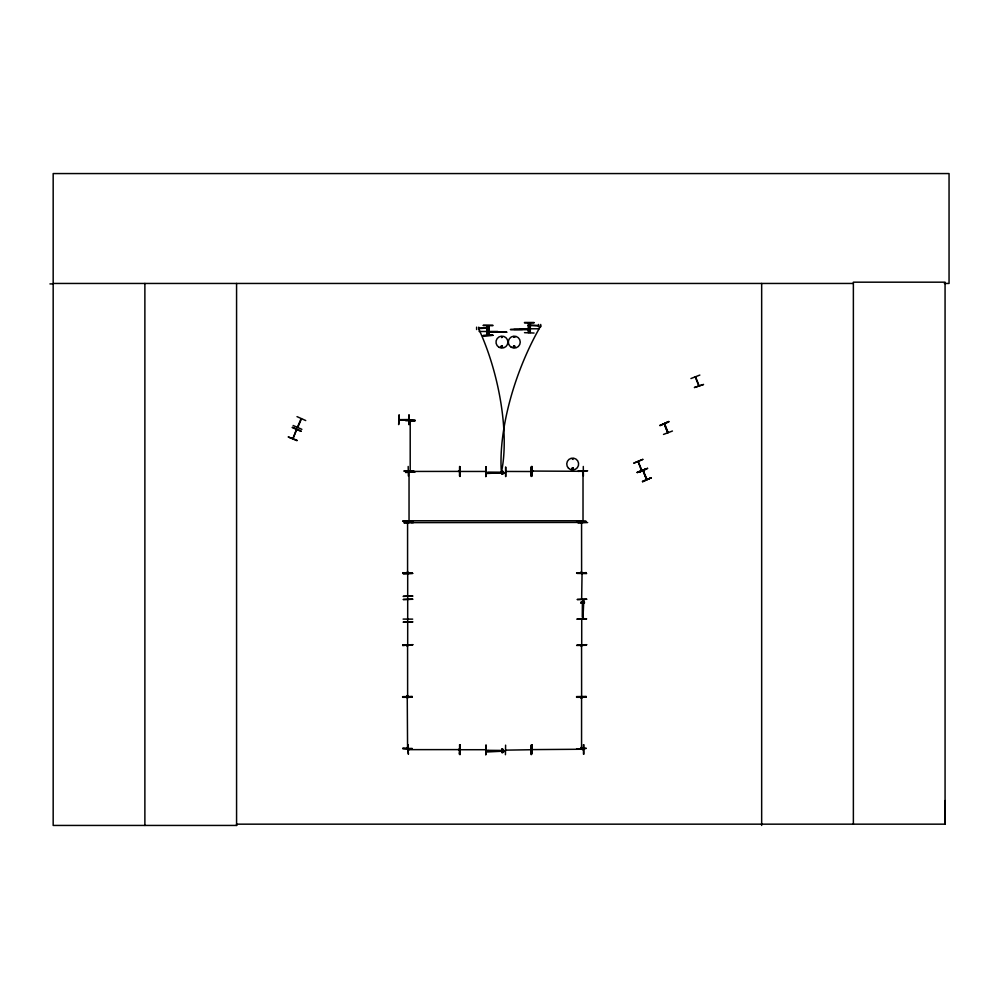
<?xml version="1.0" encoding="UTF-8"?>
<svg xmlns="http://www.w3.org/2000/svg" width="999" height="999" viewBox="0 0 999 999"><rect width="100%" height="100%" fill="white"/><g stroke="black" fill="none" stroke-linecap="round" stroke-linejoin="round"><path stroke-width="1.5" d="M944.38 283.454L949.05 283.454L949.05 173.564L53.172 173.564L53.172 825.436L236.713 825.436L236.588 824.163L945.066 824.163L945.204 800.586M487.799 472.964L487.774 472.115L503.646 472.227L503.633 473.064L487.837 473.114M581.043 603.159L581.056 602.185M581.181 603.234L581.193 602.122M581.843 603.196L581.855 602.16M582.292 603.146L582.305 602.222M583.741 603.071L583.753 602.022M584.403 603.109L584.415 601.997M643.044 470.654L646.578 479.582L643.131 470.866M643.194 470.729L646.977 479.395L646.703 478.571M668.081 432.392L667.832 431.78M641.37 470.379L638.136 461.55L641.82 470.217M408.666 471.528L408.666 472.352L408.716 471.328M409.14 471.516L409.053 472.377L409.315 471.066M407.692 522.44L407.255 521.578M408.716 522.44L408.703 521.378M581.181 521.778L581.193 522.614L581.231 521.578M581.63 521.64L581.618 522.614L581.568 521.578M581.618 572.677L581.568 520.766L411.538 520.766L411.538 522.627L581.618 522.44M581.655 646.39L581.568 645.429L581.618 696.353M581.243 698.338L581.231 697.29M581.193 747.477L581.231 748.401M501.061 346.341C502.659 349.662 503.146 344.043 501.211 346.141M501.298 346.578C503.021 344.618 502.247 348.514 501.398 346.728M513.361 346.578C515.759 343.494 514.785 349.912 513.449 346.353M514.81 337.163L513.773 337.287L514.747 337.038M513.661 346.403L514.747 347.028L514.135 346.029M572.027 468.494C573.738 466.346 572.976 470.816 572.127 468.344M410.152 420.941L410.202 421.703M410.564 421.678L410.527 420.741M410.139 471.004L410.202 471.765L410.577 471.004M407.205 521.778L407.642 522.44M408.653 521.578L409.041 522.44M407.192 695.691L407.629 696.528L407.654 695.554M407.205 697.477L407.592 698.338L407.58 697.277M407.629 696.353L407.58 645.429M407.192 747.539L407.629 748.201M582.642 471.528L582.654 472.252M583.066 472.252L583.016 471.416L583.016 522.34L582.654 521.515M583.054 522.315L583.016 521.378M581.593 572.564L581.605 571.84M581.181 697.477L581.568 698.239L581.63 697.339M583.528 600.074L583.204 601.086M487.524 330.145L488.586 330.145M407.692 573.763L407.692 644.243M581.655 598.788L582.042 573.713M460.676 471.466L485.327 471.453M531.181 471.516L505.781 471.453M531.181 749.725L506.118 750.137M572.227 458.816L573.051 459.44L572.34 458.741M573.476 468.956C572.802 465.334 570.866 470.629 573.289 469.093M529.607 327.235L528.846 328.097L529.807 328.097M487.624 751.161L486.575 751.573M292.42 427.197L301.149 431.056M293.157 425.499L301.898 429.333M296.341 429.632L293.044 438.386L296.74 429.632M297.764 427.547L301.498 418.693M305.719 420.554L297.015 416.62M410.189 470.804L410.202 471.765L410.202 420.841M410.577 471.84L410.577 470.829M407.205 521.603L407.217 522.514M407.255 697.29L407.58 748.301M582.679 521.378L582.692 522.44M583.066 522.415L583.116 521.578M581.618 698.313L581.568 697.377L581.568 748.401M533.066 470.966L532.405 470.966M408.354 749.275L409.415 749.262L408.554 749.225M582.267 749.275L583.329 749.275M664.298 423.976L667.794 432.717M668.069 432.505L664.647 423.726L664.51 424.675M301.061 418.743L297.377 427.335M399.175 419.655L415.134 420.716L405.582 420.242M399.275 419.655L408.516 419.555M532.305 471.066L583.016 471.316M583.191 749.238L532.305 749.612M643.856 471.503L643.456 470.517M487.587 473.039L486.575 473.376M407.592 646.39L407.255 645.529L407.255 646.39M581.231 645.429L581.231 646.39M460.264 749.725L485.664 749.712M487.724 330.045L487.724 331.006M488.386 330.906L487.524 330.806M690.933 378.546L699.837 375.075M694.492 387.5L703.546 384.465L694.48 387.487M659.952 425.412L668.855 421.965M663.511 434.415L672.439 431.019M647.564 468.369L638.861 472.34L647.552 468.331M642.432 481.343L651.311 477.822M637.175 472.215L646.153 468.968M637.3 472.539L646.141 468.906L637.312 472.589M409.353 471.466L408.479 471.441L459.378 471.403L458.516 471.403M409.353 749.675L408.354 749.612M501.948 336.638L501.81 337.662L502.21 336.7M459.927 466.945L459.952 476.498L459.94 466.945M531.231 466.945L531.256 476.486L531.293 466.945M505.706 476.498L505.669 466.945L505.631 476.498M459.927 745.154L459.952 754.707L459.94 745.154M531.231 745.154L531.256 754.695L531.293 745.154M505.432 754.707L505.606 745.154M399.175 419.992L408.778 419.93M405.582 420.292L415.134 420.229M405.582 420.641L415.134 420.579M408.753 424.538L408.828 414.985M531.643 466.458L531.755 476.011M583.291 466.458L583.379 476.011M413.648 470.766L404.096 470.866M404.108 471.216L413.648 471.153M458.516 471.078L459.478 471.066M533.166 471.391L532.405 471.453M583.191 471.029L582.467 471.453M405.594 472.377L415.134 471.84L405.594 472.427M578.084 471.216L587.624 470.766L578.084 471.353M582.367 471.403L583.229 471.403M408.379 476.011L408.191 466.458M459.503 476.011L459.577 466.458M412.187 521.066L402.634 521.078L412.187 521.528M580.706 521.053L586.176 521.553L576.623 521.615L586.163 521.416M404.108 522.539L413.648 522.415L404.108 522.964M587.637 522.539L578.084 522.964M407.58 571.64L407.217 572.577M412.187 572.802L402.647 572.727M402.647 573.214L412.2 573.151M576.623 572.802L586.176 572.802M402.647 645.404L412.187 644.867L402.647 645.466M576.623 645.466L586.163 645.267M402.647 696.827L412.187 696.653M402.647 697.065L412.2 697.015M402.647 697.177L412.2 697.052M586.176 696.653L576.623 696.778L586.163 696.765M576.623 697.177L586.176 697.052M407.792 744.667L408.379 754.22L407.842 744.667M583.828 744.667L583.841 754.208M412.2 748.863L402.647 748.438L412.2 748.9M402.647 748.501L412.187 748.438M581.181 748.201L581.555 747.439M459.378 749.275L458.416 749.612L459.478 749.275M583.229 749.612L582.467 749.712M577.097 573.414L586.65 573.576M403.121 619.093L412.674 619.13M577.11 619.093L586.65 618.868L577.11 619.155M403.134 644.755L412.674 644.755M586.65 644.755L577.11 644.979L586.65 644.692M49.95 283.916L53.172 283.903M53.172 283.454L853.371 283.454M524.5 322.465L534.053 322.502M524.5 322.864L534.053 322.864M483.279 325.562L492.832 325.699M483.279 325.212L492.832 325.212M538.586 325.374L530.631 325.374L538.586 325.911M528.271 325.512L530.631 325.512M528.271 325.774L530.631 325.774M528.746 327.235L529.807 327.235M528.746 327.635L529.807 327.635M478.746 328.084L486.7 328.084L478.746 328.621M528.746 327.897L529.807 327.897M486.7 328.221L489.06 328.221M486.7 328.484L489.06 328.484M528.746 328.296L529.807 328.296M520.342 328.783L539.035 328.783M522.477 329.433L510.377 329.533L529.57 329.42M487.524 329.945L488.586 329.945M487.524 330.332L488.586 330.332M487.524 330.607L488.586 330.607M487.524 331.006L488.586 331.006M479.12 331.481L497.814 331.481M487.774 331.793L503.421 332.13M524.5 332.667L534.053 333.029M483.279 335.377L492.832 335.377M459.378 749.612L408.554 749.65M501.673 471.016L502.784 471.029M501.71 471.678L502.747 471.69M501.835 473.576L502.884 473.588M501.798 474.238L502.909 474.25M501.748 749.088L502.722 749.1M501.673 749.225L502.784 749.238M501.71 749.887L502.747 749.899M501.76 750.336L502.684 750.349M501.835 751.785L502.884 751.797M501.798 752.447L502.909 752.459M501.86 752.584L502.834 752.584M695.554 376.785L699.038 385.577M504.832 473.376L503.783 472.952M504.832 751.573L503.783 751.161M698.688 385.676L695.242 376.885M583.116 617.282L583.528 618.331M292.257 427.572L301.011 431.381M297.128 440.309L288.187 436.938L296.953 440.696M581.231 572.702L581.231 571.74M407.205 696.528L407.242 695.591L407.205 696.353M407.58 521.578L407.58 572.602L407.58 571.74M664.173 423.851L667.707 432.779M407.205 748.201L407.242 747.439M581.718 619.63L581.718 644.655M583.428 744.667L583.491 754.208M581.231 747.439L581.231 748.301M532.042 466.458L532.105 476.011M459.577 744.667L459.64 754.208M409.178 414.985L409.24 424.538M409.041 521.478L409.041 522.34L409.041 471.416M485.989 466.945L485.839 476.486M945.066 824.163L945.066 282.18L853.371 282.18L853.371 824.163M761.663 283.454L761.663 825.436M540.709 324.45L540.709 326.835M538.586 324.45L538.586 326.835M530.332 322.989L530.294 332.542M529.945 322.989L529.832 332.542L529.807 322.989M529.57 329.52L513.911 329.42M528.746 322.989L528.746 332.542M528.259 322.989L528.221 332.542M494.955 332.242L506.968 332.242L487.774 331.705M489.123 325.699L489.123 335.239M488.723 335.239L488.611 325.699L488.586 335.239M487.462 325.699L487.4 335.239M487 325.699L487 335.239M478.746 327.16L478.746 329.545M476.623 327.16L476.623 329.545M236.576 283.454L236.576 825.436M144.88 283.454L144.88 825.436M478.746 328.946A114.698 43.107 76.6 0 1 501.186 473.376M501.436 472.952A133.192 54.533 -69.7 0 1 540.709 325.949M487.774 750.324L487.774 751.36L503.633 751.273L503.646 750.436L487.774 750.324M582.392 601.261L582.28 617.132L583.254 617.257L583.229 601.273L582.392 601.261M668.681 421.528L660.002 425.537L668.681 421.528M651.261 477.697L642.582 481.705L651.261 477.697M642.782 459.403L633.953 463.086L642.782 459.403M486.014 466.945L485.776 476.486L486.014 466.945M486.014 745.142L485.776 754.695L486.014 745.142M399.138 415.047L398.676 424.6L399.076 415.047M586.176 572.664L576.623 573.264L586.176 572.664M412.187 696.528L402.647 696.653L402.647 697.314L412.187 697.252L412.187 696.528M586.176 696.528L576.623 696.578L576.623 697.314L586.176 697.252L586.176 696.528M459.977 744.667L459.503 754.208L459.977 744.667M532.18 744.667L531.705 754.22L532.105 744.667M586.176 748.376L576.623 748.963L586.176 748.376M412.674 573.401L403.134 573.676L412.674 573.376M412.674 596.078L403.134 596.353L412.674 596.053M412.674 599.275L403.134 599.5L412.674 599.2M586.65 599.275L577.11 599.5L586.65 599.2M412.674 621.952L403.134 622.177L412.674 621.878M412.674 644.705L403.134 644.979L412.674 644.692M492.832 335.239L483.279 335.776L492.832 335.239M505.044 472.952L486.376 473.376L505.044 472.952M583.528 599.875L583.116 618.543L583.528 599.875M505.044 751.161L486.376 751.573L505.044 751.161M568.481 468.231A5.944 5.944 0 0 0 578.421 465.571A5.944 5.944 0 0 0 571.141 458.291A5.944 5.944 0 0 0 568.481 468.231M511.301 347.277A5.969 5.969 0 0 0 520.254 342.108A5.969 5.969 0 0 0 511.301 336.95A5.969 5.969 0 0 0 511.301 347.277M498.963 347.277A5.969 5.969 0 0 0 507.917 342.108A5.969 5.969 0 0 0 498.963 336.95A5.969 5.969 0 0 0 498.963 347.277"/></g></svg>
